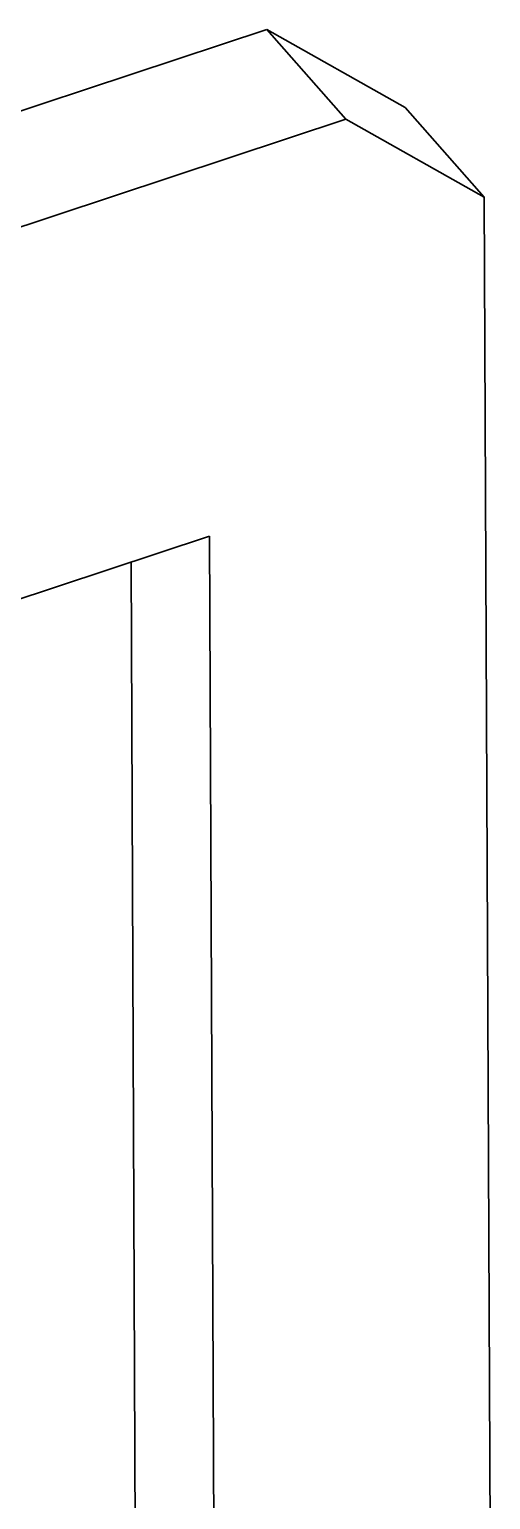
# Model space of a CAD drawing. Header units: millimetres. Extents: x -30157 to 38882, y -29543 to -7215.
# Drawn here: x -28946.09 to -28935.04, y -29375.24 to -29340.01 of the extents above; entities that cross this region are included whole.
import ezdxf

# ---------------------------------------------------------------- set-up
doc = ezdxf.new("R2010")
doc.units = ezdxf.units.MM
doc.header["$LTSCALE"] = 0.5

msp = doc.modelspace()

# ---------------------------------------------------------------- linework, layer by layer
at = {"color": 7, "lineweight": 35}
for p, q in [((-28940.4, -29340.011), (-28977.494, -29352.305)), ((-28938.507, -29342.161), (-28975.6, -29354.455)), ((-28935.191, -29344.033), (-28935.038, -29378.645)), ((-28946.616, -29353.762), (-28941.771, -29352.156)), ((-28941.771, -29352.156), (-28941.622, -29385.977)), ((-28943.516, -29383.827), (-28943.652, -29352.78))]:
    msp.add_line(p, q, dxfattribs=at)
at = {"color": 7, "lineweight": 35, "ltscale": 0.28648}
msp.add_line((-28940.4, -29340.011), (-28938.507, -29342.161), dxfattribs=at)
at = {"color": 7, "lineweight": 35, "ltscale": 0.380816}
msp.add_line((-28937.084, -29341.883), (-28940.4, -29340.011), dxfattribs=at)
at = {"color": 7, "lineweight": 35, "ltscale": 0.286477}
msp.add_line((-28937.084, -29341.883), (-28935.191, -29344.033), dxfattribs=at)
at = {"color": 7, "lineweight": 35, "ltscale": 0.380813}
msp.add_line((-28935.191, -29344.033), (-28938.507, -29342.161), dxfattribs=at)

doc.saveas('drawing.dxf')
